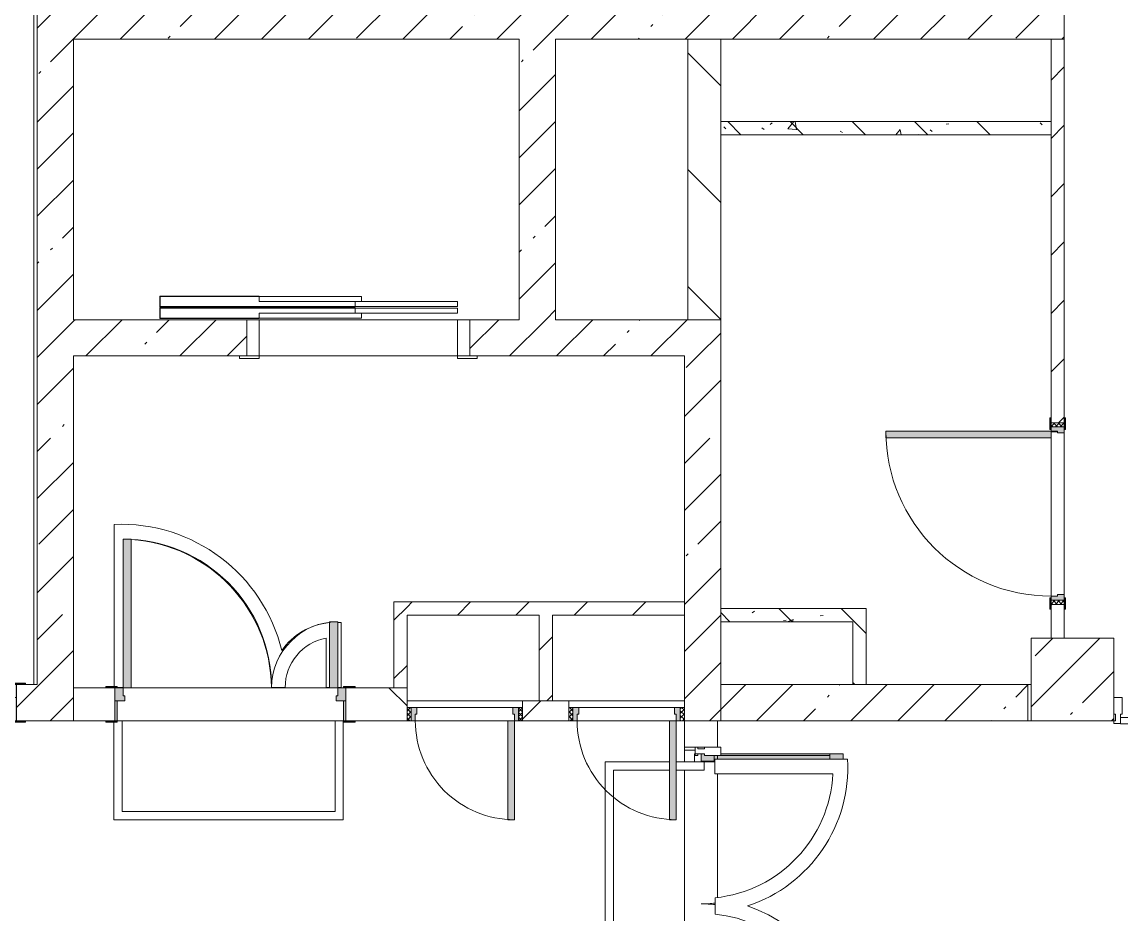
# Model space of a CAD drawing. Header units: millimetres. Extents: x 35146 to 234858, y -8553 to 29000.
# Drawn here: x 200162 to 206824, y 12229 to 17634 of the extents above; entities that cross this region are included whole.
import ezdxf

# ---------------------------------------------------------------- set-up
doc = ezdxf.new("R2010")
doc.units = ezdxf.units.MM
for name, color, linetype, lineweight, true_color in [('A-DETL-GENF-4', 7, 'Continuous', 5, 0xe2e2e2), ('A-DETL-GENF-5', 7, 'Continuous', 5, 0xaaaaaa), ('A-DOOR-1', 7, 'Continuous', 5, 0xaaaaaa), ('A-DOOR-2', 7, 'Continuous', 5, 0xe2e2e2), ('A-DOOR-FRAM-1', 7, 'Continuous', 5, 0xe2e2e2), ('A-DOOR-FRAM-2', 7, 'Continuous', 5, 0xaaaaaa), ('A-FLOR-1', 7, 'Continuous', 5, 0xaaaaaa), ('I-WALL-5', 7, 'Continuous', 5, 0x787878)]:
    doc.layers.add(name, color=color, linetype=linetype, lineweight=lineweight, true_color=true_color)
for name, color, linetype, lineweight in [('A-GLAZ-CWMG-2', 7, 'Continuous', 5), ('A-WALL', 7, 'Continuous', 9), ('I-WALL-3', 7, 'Continuous', 5), ('S-COLS-1', 7, 'Continuous', 5)]:
    doc.layers.add(name, color=color, linetype=linetype, lineweight=lineweight)
pattern_1 = [(45, (105674.2, 0), (-285.1231, 285.1231), []), (45, (105959.3, 0), (-285.1231, 285.1231), [504.031, -100.806, 16.764, -84.042])]
pattern_2 = [(135, (105674.2, 0), (-353.5534, -353.5534), [])]
pattern_3 = [(45, (105674.2, 0), (-176.7767, 176.7767), [])]
pattern_4 = [(135, (105674.2, 0), (-377.1708, -377.1708), [533.4, -88.9, 17.78, -88.9]), (135, (105674.2, 376.94), (-377.1708, -377.1708), []), (50, (105674.2, 0), (637.6445, -55.7866), [66.675, -733.425]), (355, (105674.2, 0), (-123.3494, 668.6992), [53.34, -586.74]), (100.451, (105727.3, -4.65), (514.299, 612.908), [56.665, -623.315]), (46.184, (105674.2, 177.8), (948.7764, -147.1497), [100.012, -1100.137]), (96.636, (105753.3, 165.5), (830.909, 865.997), [84.998, -934.973]), (351.184, (105674.2, 177.8), (830.918, 865.988), [80.01, -880.11]), (21, (105763.1, 133.35), (530.6506, -357.9283), [66.675, -733.425]), (326, (105763.1, 133.35), (216.308, 644.6585), [53.34, -586.74]), (71.451, (105807.3, 103.5), (746.9596, 286.7243), [56.665, -623.315]), (37.5, (105674.2, 0), (10.81053, 295.9426), [16.764, -562.864, 16.764, -578.866, -588.962]), (37.5, (105674.2, 0), (10.81053, 295.9426), [-1175.258, 16.764, -572.198]), (7.5, (105674.2, 0), (233.8692, 350.6318), [16.764, -322.834, 16.764, -549.529, -224.472]), (7.5, (105674.2, 0), (233.8692, 350.6318), [-905.891, 16.764, -207.708]), (327.5, (105475.94, 0), (474.5678, -20.0513), [16.764, -205.486, 16.764, -676.656, -920.115]), (327.5, (105475.94, 0), (474.5678, -20.0513), [-915.67, 16.764, -903.351]), (317.5, (105387.04, 0), (518.4522, 88.9934), [16.764, -272.161, 16.764, -443.738, -653.415]), (317.5, (105387.04, 0), (518.4522, 88.9934), [-749.427, 16.764, -636.651])]

# ---------------------------------------------------------------- blocks, each defined once
blk = doc.blocks.new('110_Дверь_СКБ_1Ст_Внутренняя1 - Д-3б_п_ 1100x2100h_много всего 2-32816779-2_5_2_птичка')
at = {"layer": 'A-DOOR-1'}
h = blk.add_hatch(dxfattribs=at)
h.set_pattern_fill('FP_128', color=256, style=0, pattern_type=2)
h.set_pattern_definition([(135, (1751.41, 104.685), (-14.14214, -14.14214), []), (225, (1751.41, 104.685), (14.14214, -14.14214), [])])
h.paths.add_polyline_path([(537.5, -40), (562.5, -40), (562.5, 40), (537.5, 40)])
at = {"layer": 'A-DOOR-2'}
h = blk.add_hatch(color=256, dxfattribs=at)
h.paths.add_polyline_path([(-512.5, 40), (-512.5, -40), (-477.5, -40), (-477.5, 0), (-487.5, 0), (-487.5, 40)])
h.paths.add_polyline_path([(502.5, 0), (502.5, -40), (537.5, -40), (537.5, 40), (512.5, 40), (512.5, 0)])
at = {"layer": 'A-DOOR-FRAM-1'}
for points in [[(472.5, 40), (512.5, 40), (512.5, 1040), (472.5, 1040)], [(-567.5, 40), (-497.5, 40), (-497.5, 48), (-567.5, 48)], [(522.5, 40), (592.5, 40), (592.5, 48), (522.5, 48)], [(-567.5, -48), (-497.5, -48), (-497.5, -40), (-567.5, -40)], [(522.5, -48), (592.5, -48), (592.5, -40), (522.5, -40)]]:
    blk.add_hatch(color=256, dxfattribs=at).paths.add_polyline_path(points)
at = {"layer": 'A-DOOR-FRAM-2'}
h = blk.add_hatch(dxfattribs=at)
h.set_pattern_fill('FP_129', color=256, style=0, pattern_type=2)
h.set_pattern_definition([(45, (-371.384, 104.685), (-14.1421, 14.1421), []), (135, (-371.384, 104.685), (-14.1421, -14.1421), [])])
h.paths.add_polyline_path([(-537.5, -40), (-512.5, -40), (-512.5, 40), (-537.5, 40)])
at = {"layer": 'A-DOOR-1'}
for p, q in [((512.5, 1040), (472.5, 1040)), ((472.5, 1040), (472.5, 40)), ((512.5, 40), (512.5, 1040)), ((472.5, 40), (512.5, 40))]:
    blk.add_line(p, q, dxfattribs=at)
blk.add_arc((512.5, 40), 1000, 90, 180, dxfattribs=at)
at = {"layer": 'A-DOOR-FRAM-2'}
for p, q in [((-497.5, 48), (-567.5, 48)), ((-567.5, 48), (-567.5, 40)), ((-567.5, 40), (-497.5, 40)), ((-512.5, 40), (-537.5, 40)), ((-537.5, 40), (-537.5, -40)), ((-487.5, 40), (-512.5, 40)), ((-512.5, 40), (-512.5, -40)), ((-512.5, -40), (-512.5, 40)), ((-497.5, 40), (-512.5, 40)), ((-512.5, 40), (-512.5, 39)), ((-512.5, 39), (-497.5, 39)), ((-497.5, 40), (-497.5, 48)), ((-497.5, 39), (-497.5, 40)), ((-487.5, 0), (-487.5, 40)), ((-477.5, 0), (-487.5, 0)), ((-477.5, -40), (-477.5, 0)), ((512.5, 0), (502.5, 0)), ((502.5, 0), (502.5, -40)), ((512.5, 40), (512.5, 0)), ((537.5, 40), (512.5, 40)), ((592.5, 48), (522.5, 48)), ((522.5, 48), (522.5, 40)), ((537.5, 40), (522.5, 40)), ((522.5, 40), (522.5, 39)), ((522.5, 40), (592.5, 40)), ((522.5, 39), (537.5, 39)), ((537.5, -40), (537.5, 40)), ((562.5, 40), (537.5, 40)), ((537.5, 40), (537.5, -40)), ((537.5, 39), (537.5, 40)), ((562.5, -40), (562.5, 40)), ((592.5, 40), (592.5, 48)), ((-497.5, -40), (-567.5, -40)), ((-567.5, -40), (-567.5, -48)), ((-567.5, -48), (-497.5, -48)), ((-537.5, -40), (-512.5, -40)), ((-497.5, -39), (-512.5, -39)), ((-512.5, -39), (-512.5, -40)), ((-512.5, -40), (-477.5, -40)), ((-512.5, -40), (-497.5, -40)), ((-497.5, -40), (-497.5, -39)), ((-497.5, -48), (-497.5, -40)), ((502.5, -40), (537.5, -40)), ((537.5, -39), (522.5, -39)), ((522.5, -39), (522.5, -40)), ((522.5, -40), (537.5, -40)), ((592.5, -40), (522.5, -40)), ((522.5, -40), (522.5, -48)), ((522.5, -48), (592.5, -48)), ((537.5, -40), (537.5, -39)), ((537.5, -40), (562.5, -40)), ((592.5, -48), (592.5, -40))]:
    blk.add_line(p, q, dxfattribs=at)
blk = doc.blocks.new('110_Дверь_СКБ_2Ст - Д-1_л_Лестничная клетка EIS60 2-32142534-2_5_2_птичка')
at = {"layer": 'A-DOOR-2'}
for points in [[(662.5, 110), (662.5, 1010), (612.5, 1010), (612.5, 110)], [(-587.5, 510), (-637.5, 510), (-637.5, 110), (-587.5, 110), (-587.5, 433.2)], [(712.5, 30), (697.5, 30), (697.5, -110), (712.5, -110), (712.5, -30.6)]]:
    blk.add_hatch(color=256, dxfattribs=at).paths.add_polyline_path(points)
h = blk.add_hatch(color=256, dxfattribs=at)
h.paths.add_polyline_path([(712.5, 110), (662.5, 110), (662.5, 60), (652.5, 60), (652.5, 30), (712.5, 30)])
h.paths.add_polyline_path([(-627.5, 30), (-627.5, 60), (-637.5, 60), (-637.5, 110), (-687.5, 110), (-687.5, 30)])
at = {"layer": 'A-DOOR-FRAM-1'}
for points in [[(-672.5, 110), (-672.5, 118), (-742.5, 118), (-742.5, 110)], [(767.5, 110), (767.5, 118), (697.5, 118), (697.5, 110)], [(-672.5, 30), (-687.5, 30), (-687.5, -110), (-672.5, -110), (-672.5, -30.6)], [(-672.5, -110), (-742.5, -110), (-742.5, -118), (-672.5, -118)], [(767.5, -118), (767.5, -110), (697.5, -110), (697.5, -118)]]:
    blk.add_hatch(color=256, dxfattribs=at).paths.add_polyline_path(points)
at = {"layer": 'A-DOOR-1'}
for p, q in [((662.5, 1010), (612.5, 1010)), ((612.5, 1010), (612.5, 110)), ((662.5, 110), (662.5, 1010)), ((-637.5, 510), (-637.5, 110)), ((-587.5, 510), (-637.5, 510)), ((-587.5, 110), (-587.5, 510)), ((-637.5, 110), (-587.5, 110)), ((612.5, 110), (662.5, 110))]:
    blk.add_line(p, q, dxfattribs=at)
for centre, radius, start, end in [((662.5, 110), 900, 90, 180), ((-637.5, 110), 400, 360, 90)]:
    blk.add_arc(centre, radius, start, end, dxfattribs=at)
at = {"layer": 'A-DOOR-FRAM-2'}
for p, q in [((-672.5, 118), (-742.5, 118)), ((-742.5, 118), (-742.5, 110)), ((-742.5, 110), (-672.5, 110)), ((-637.5, 110), (-687.5, 110)), ((-687.5, 110), (-687.5, 30)), ((-672.5, 110), (-672.5, 118)), ((-637.5, 60), (-637.5, 110)), ((662.5, 110), (662.5, 60)), ((712.5, 110), (662.5, 110)), ((767.5, 118), (697.5, 118)), ((697.5, 118), (697.5, 110)), ((697.5, 110), (767.5, 110)), ((712.5, 30), (712.5, 110)), ((767.5, 110), (767.5, 118)), ((-687.5, 30), (-627.5, 30)), ((-672.5, 30), (-687.5, 30)), ((-687.5, 30), (-687.5, -110)), ((-672.5, -110), (-672.5, 30)), ((-627.5, 60), (-637.5, 60)), ((-627.5, 30), (-627.5, 60)), ((662.5, 60), (652.5, 60)), ((652.5, 60), (652.5, 30)), ((652.5, 30), (712.5, 30)), ((712.5, 30), (697.5, 30)), ((697.5, 30), (697.5, -110)), ((712.5, -110), (712.5, 30)), ((-672.5, -110), (-742.5, -110)), ((-742.5, -110), (-742.5, -118)), ((-742.5, -118), (-672.5, -118)), ((-687.5, -110), (-672.5, -110)), ((-672.5, -118), (-672.5, -110)), ((697.5, -110), (712.5, -110)), ((767.5, -110), (697.5, -110)), ((697.5, -110), (697.5, -118)), ((697.5, -118), (767.5, -118)), ((767.5, -118), (767.5, -110))]:
    blk.add_line(p, q, dxfattribs=at)
blk = doc.blocks.new('110_Дверь_СКБ_2Ст - Д-3а 1450x2100h_Лестничная клетка из коридора-32352288-2_5_2_птичка')
at = {"layer": 'A-DOOR-2'}
for points in [[(-587.5, 100), (-587.5, 1000), (-637.5, 1000), (-637.5, 100)], [(662.5, 100), (662.5, 500), (612.5, 500), (612.5, 100)], [(712.5, -100), (712.5, 20), (697.5, 20), (697.5, -100)]]:
    blk.add_hatch(color=256, dxfattribs=at).paths.add_polyline_path(points)
h = blk.add_hatch(color=256, dxfattribs=at)
h.paths.add_polyline_path([(-627.5, 20), (-627.5, 50), (-637.5, 50), (-637.5, 100), (-687.5, 100), (-687.5, 20)])
h.paths.add_polyline_path([(712.5, 20), (712.5, 100), (662.5, 100), (662.5, 50), (652.5, 50), (652.5, 20)])
at = {"layer": 'A-DOOR-FRAM-1'}
for points in [[(-672.5, 100), (-672.5, 108), (-742.5, 108), (-742.5, 100)], [(767.5, 100), (767.5, 108), (697.5, 108), (697.5, 100)], [(-672.5, -100), (-672.5, 20), (-687.5, 20), (-687.5, -100)], [(-672.5, -108), (-672.5, -100), (-742.5, -100), (-742.5, -108)], [(767.5, -108), (767.5, -100), (697.5, -100), (697.5, -108)]]:
    blk.add_hatch(color=256, dxfattribs=at).paths.add_polyline_path(points)
at = {"layer": 'A-DOOR-1'}
for p, q in [((-637.5, 1000), (-637.5, 100)), ((-587.5, 1000), (-637.5, 1000)), ((-587.5, 100), (-587.5, 1000)), ((662.5, 500), (612.5, 500)), ((612.5, 500), (612.5, 100)), ((662.5, 100), (662.5, 500)), ((-637.5, 100), (-587.5, 100)), ((612.5, 100), (662.5, 100))]:
    blk.add_line(p, q, dxfattribs=at)
for centre, radius, start, end in [((-637.5, 100), 900, 0, 90), ((662.5, 100), 400, 90, 180)]:
    blk.add_arc(centre, radius, start, end, dxfattribs=at)
at = {"layer": 'A-DOOR-FRAM-2'}
for p, q in [((-672.5, 108), (-742.5, 108)), ((-742.5, 108), (-742.5, 100)), ((-742.5, 100), (-672.5, 100)), ((-637.5, 100), (-687.5, 100)), ((-687.5, 100), (-687.5, 20)), ((-672.5, 100), (-672.5, 108)), ((-637.5, 50), (-637.5, 100)), ((662.5, 100), (662.5, 50)), ((712.5, 100), (662.5, 100)), ((767.5, 108), (697.5, 108)), ((697.5, 108), (697.5, 100)), ((697.5, 100), (767.5, 100)), ((712.5, 20), (712.5, 100)), ((767.5, 100), (767.5, 108)), ((-687.5, 20), (-627.5, 20)), ((-672.5, 20), (-687.5, 20)), ((-687.5, 20), (-687.5, -100)), ((-672.5, -100), (-672.5, 20)), ((-627.5, 50), (-637.5, 50)), ((-627.5, 20), (-627.5, 50)), ((662.5, 50), (652.5, 50)), ((652.5, 50), (652.5, 20)), ((652.5, 20), (712.5, 20)), ((712.5, 20), (697.5, 20)), ((697.5, 20), (697.5, -100)), ((712.5, -100), (712.5, 20)), ((-672.5, -100), (-742.5, -100)), ((-742.5, -100), (-742.5, -108)), ((-742.5, -108), (-672.5, -108)), ((-687.5, -100), (-672.5, -100)), ((-672.5, -108), (-672.5, -100)), ((697.5, -100), (712.5, -100)), ((767.5, -100), (697.5, -100)), ((697.5, -100), (697.5, -108)), ((697.5, -108), (767.5, -108)), ((767.5, -108), (767.5, -100))]:
    blk.add_line(p, q, dxfattribs=at)
blk = doc.blocks.new('110_Дверь_СКБ_1Ст - д-18 700x2100h_Технический шкаф ЭОМ и СС-23698042-2_5_2_птичка')
at = {"layer": 'A-DOOR-1'}
h = blk.add_hatch(dxfattribs=at)
h.set_pattern_fill('FP_163', color=256, style=0, pattern_type=2)
h.set_pattern_definition([(135, (1951.41, 124.685), (-14.14214, -14.14214), []), (225, (1951.41, 124.685), (14.14214, -14.14214), [])])
h.paths.add_polyline_path([(362.5, 60), (337.5, 60), (337.5, -20), (362.5, -20)])
at = {"layer": 'A-DOOR-2'}
h = blk.add_hatch(color=256, dxfattribs=at)
h.paths.add_polyline_path([(312.5, 60), (312.5, 20), (302.5, 20), (302.5, -20), (337.5, -20), (337.5, 60)])
h.paths.add_polyline_path([(-287.5, 60), (-312.5, 60), (-312.5, -20), (-277.5, -20), (-277.5, 20), (-287.5, 20)])
at = {"layer": 'A-DOOR-FRAM-1'}
blk.add_hatch(color=256, dxfattribs=at).paths.add_polyline_path([(-247.5, 660), (-287.5, 660), (-287.5, 60), (-247.5, 60), (-247.5, 503.6)])
at = {"layer": 'A-DOOR-FRAM-2'}
h = blk.add_hatch(dxfattribs=at)
h.set_pattern_fill('FP_164', color=256, style=0, pattern_type=2)
h.set_pattern_definition([(45, (-171.384, 124.685), (-14.1421, 14.1421), []), (135, (-171.384, 124.685), (-14.1421, -14.1421), [])])
h.paths.add_polyline_path([(-312.5, 60), (-337.5, 60), (-337.5, -20), (-312.5, -20)])
at = {"layer": 'A-DOOR-1'}
for p, q in [((-287.5, 660), (-287.5, 60)), ((-247.5, 660), (-287.5, 660)), ((-247.5, 60), (-247.5, 660)), ((-287.5, 60), (-247.5, 60))]:
    blk.add_line(p, q, dxfattribs=at)
blk.add_arc((-287.5, 60), 600, 360, 90, dxfattribs=at)
at = {"layer": 'A-DOOR-FRAM-2'}
for p, q in [((-312.5, 60), (-337.5, 60)), ((-337.5, 60), (-337.5, -20)), ((-287.5, 60), (-312.5, 60)), ((-312.5, 60), (-312.5, -20)), ((-312.5, -20), (-312.5, 60)), ((-287.5, 20), (-287.5, 60)), ((-277.5, 20), (-287.5, 20)), ((-277.5, -20), (-277.5, 20)), ((-247.5, 60), (312.5, 60)), ((312.5, 20), (302.5, 20)), ((302.5, 20), (302.5, -20)), ((312.5, 60), (312.5, 20)), ((337.5, 60), (312.5, 60)), ((337.5, -20), (337.5, 60)), ((362.5, 60), (337.5, 60)), ((337.5, 60), (337.5, -20)), ((362.5, -20), (362.5, 60)), ((-337.5, -20), (-312.5, -20)), ((-312.5, -20), (-277.5, -20)), ((302.5, -20), (-277.5, -20)), ((302.5, -20), (337.5, -20)), ((337.5, -20), (362.5, -20))]:
    blk.add_line(p, q, dxfattribs=at)
blk = doc.blocks.new('BSC_Колонна _Прямоугольная - 500х500-17857564-2_5_2_птичка')
at = {"layer": 'S-COLS-1'}
h = blk.add_hatch(dxfattribs=at)
h.set_pattern_fill('FP_194', color=256, style=0, pattern_type=2)
h.set_pattern_definition([(45, (-100850, -13650), (-285.1231, 285.1231), []), (45, (-100564.88, -13650), (-285.1231, 285.1231), [504.031, -100.806, 16.764, -84.042])])
h.paths.add_polyline_path([(-250, -250), (250, -250), (250, 250), (-250, 250), (-250, -115.2)])
for p, q in [((250, 250), (-250, 250)), ((-250, 250), (-250, -250)), ((250, -250), (250, 250)), ((-250, -250), (250, -250))]:
    blk.add_line(p, q, dxfattribs=at)
blk = doc.blocks.new('DOR_Дверь лифта - 1350х2050h-19118285-2_5_2_птичка')
at = {"layer": 'A-DOOR-1'}
for p, q in [((-600, 125), (-720, 125)), ((-720, 125), (-720, 110)), ((-720, 110), (-600, 110)), ((-675, 110), (-675, -110)), ((-600, 110), (-675, 110)), ((-600, 110), (-600, 125)), ((600, 110), (-600, 110)), ((-600, 110), (-600, -110)), ((720, 125), (600, 125)), ((600, 125), (600, 110)), ((600, -110), (600, 110)), ((675, 110), (600, 110)), ((600, 110), (720, 110)), ((675, -110), (675, 110)), ((720, 110), (720, 125)), ((-675, -110), (-600, -110)), ((-600, -110), (600, -110)), ((-20, -120), (-20, -150)), ((600, -120), (-20, -120)), ((600, -110), (675, -110)), ((600, -150), (600, -120)), ((-600, -150), (-600, -180)), ((20, -150), (-600, -150)), ((-600, -180), (20, -180)), ((-600, -190), (-600, -220)), ((20, -190), (-600, -190)), ((-20, -150), (600, -150)), ((20, -180), (20, -150)), ((20, -220), (20, -190)), ((-600, -220), (20, -220)), ((-20, -220), (-20, -250)), ((600, -220), (-20, -220)), ((-20, -250), (600, -250)), ((600, -250), (600, -220))]:
    blk.add_line(p, q, dxfattribs=at)
at = {"layer": 'A-DOOR-FRAM-2'}
for p, q in [((600, -117), (600, -120)), ((1203, -117), (600, -117)), ((600, -120), (1200, -120)), ((1200, -120), (1200, -180)), ((1203, -183), (1203, -117)), ((1200, -180), (20, -180)), ((20, -180), (20, -183)), ((20, -183), (1203, -183)), ((1203, -187), (20, -187)), ((20, -187), (20, -190)), ((20, -190), (1200, -190)), ((1200, -190), (1200, -250)), ((1203, -253), (1203, -187)), ((600, -250), (600, -253)), ((1200, -250), (600, -250)), ((600, -253), (1203, -253))]:
    blk.add_line(p, q, dxfattribs=at)
blk = doc.blocks.new('Дверь_Витражная_остекление_ - ВВ-7 остекление-32349468-2_5_2_птичка')
at = {"layer": 'A-DETL-GENF-4'}
for points in [[(-860, -106.8), (-860, -880), (-837.2, -880), (-837.2, -106.8), (-815, -106.8), (-815, -20), (-860, -20)], [(865, -103.8), (877.8, -103.8), (877.8, -880), (910, -880), (910, -140), (900, -140), (900, -40), (910, -40), (910, -20), (865, -20)]]:
    blk.add_hatch(color=256, dxfattribs=at).paths.add_polyline_path(points)
at = {"layer": 'A-DETL-GENF-5'}
for p, q in [((-815, -20), (-860, -20)), ((-860, -880), (-860, -20)), ((-815, -20), (-860, -20)), ((-860, -20), (-860, -880)), ((-815, -106.8), (-815, -20)), ((-815, -106.8), (-815, -20)), ((865, -103.8), (865, -20)), ((865, -20), (865, -103.8)), ((-860, -100), (-815, -100)), ((-850, -800), (-850, -100)), ((-806, -106.8), (-806, -100)), ((900, -100), (865, -100)), ((900, -800), (900, -140)), ((910, -880), (910, -140)), ((910, -880), (910, -140)), ((-860, -800), (-837.2, -800)), ((910, -800), (877.8, -800)), ((-860, -880), (-837.2, -880)), ((-860, -880), (-837.2, -880)), ((910, -880), (877.8, -880)), ((877.8, -880), (910, -880))]:
    blk.add_line(p, q, dxfattribs=at)
at = {"layer": 'A-DOOR-1'}
for p, q in [((-910, 20), (-860, 20)), ((-910, -20), (-910, 20)), ((-860, 20), (-860, -20)), ((860, 20), (910, 20)), ((860, -20), (860, 20)), ((910, 20), (910, -20)), ((-860, -20), (-910, -20)), ((-860, -880), (-860, -20)), ((910, -20), (860, -20)), ((860, -103.8), (860, -39))]:
    blk.add_line(p, q, dxfattribs=at)
for centre, start, end in [((-860, -20), 354.22155, 0), ((860, -20), 180, 185.77845), ((-860, -20), 270, 271.54729)]:
    blk.add_arc(centre, 860, start, end, dxfattribs=at)
blk = doc.blocks.new('Прямоугольный импост - Импост структурный с накладкой - 160мм Темный-32348142-2_5_2_птичка')
at = {"layer": 'A-GLAZ-CWMG-2'}
for p, q in [((0, 17), (-50, 17)), ((-50, 17), (-50, 0)), ((-50, 0), (-40, 0)), ((-40, 0), (-40, -40)), ((-10, -40), (-10, 0)), ((-10, 0), (0, 0)), ((0, 0), (0, 17)), ((-40, -40), (-50, -40)), ((-50, -40), (-50, -140)), ((0, -40), (-10, -40)), ((0, -140), (0, -40)), ((-50, -140), (0, -140))]:
    blk.add_line(p, q, dxfattribs=at)
blk = doc.blocks.new('Дверь_Витражная_остекление_ - ВВ-22-32429667-2_5_2_птичка')
at = {"layer": 'A-DETL-GENF-4'}
for points in [[(-642.5, -710), (-642.5, -20), (-687.5, -20), (-687.5, -710)], [(737.5, -705), (737.5, -20), (692.5, -20), (692.5, -705)]]:
    blk.add_hatch(color=256, dxfattribs=at).paths.add_polyline_path(points)
at = {"layer": 'A-DETL-GENF-5'}
for p, q in [((-642.5, -20), (-687.5, -20)), ((-687.5, -710), (-687.5, -20)), ((-642.5, -20), (-687.5, -20)), ((-687.5, -20), (-687.5, -710)), ((-642.5, -710), (-642.5, -20)), ((-642.5, -710), (-642.5, -20)), ((692.5, -705), (692.5, -20)), ((692.5, -20), (692.5, -705)), ((737.5, -705), (737.5, -20)), ((737.5, -705), (737.5, -20)), ((-687.5, -100), (-642.5, -100)), ((-677.5, -630), (-677.5, -100)), ((-633.5, -630), (-633.5, -100)), ((683.5, -625), (683.5, -100)), ((737.5, -100), (692.5, -100)), ((727.5, -625), (727.5, -100)), ((-687.5, -630), (-642.5, -630)), ((737.5, -625), (692.5, -625)), ((-687.5, -710), (-642.5, -710)), ((-687.5, -710), (-642.5, -710)), ((737.5, -705), (692.5, -705)), ((692.5, -705), (737.5, -705))]:
    blk.add_line(p, q, dxfattribs=at)
at = {"layer": 'A-DOOR-1'}
for p, q in [((-737.5, 20), (-687.5, 20)), ((-737.5, -20), (-737.5, 20)), ((-687.5, 20), (-687.5, -20)), ((687.5, 20), (737.5, 20)), ((687.5, -20), (687.5, 20)), ((737.5, 20), (737.5, -20)), ((-687.5, -20), (-737.5, -20)), ((-687.5, -710), (-687.5, -20)), ((687.5, -705), (687.5, -20)), ((737.5, -20), (687.5, -20))]:
    blk.add_line(p, q, dxfattribs=at)
for centre, radius, start, end in [((-687.5, -20), 690, 270, 0), ((687.5, -20), 685, 180, 270)]:
    blk.add_arc(centre, radius, start, end, dxfattribs=at)
blk = doc.blocks.new('Прямоугольный импост - Импост структурный с накладкой - 160мм Темный-V203-2_5_2_птичка')
at = {"layer": 'A-GLAZ-CWMG-2'}
for p, q in [((0, 17), (-40, 17)), ((-10, -40), (-10, 0)), ((-10, 0), (0, 0)), ((0, 0), (0, 17)), ((-40, -40), (-50, -40)), ((-50, -40), (-50, -140)), ((-40, -20), (-40, -40)), ((0, -40), (-10, -40)), ((-50, -140), (0, -140))]:
    blk.add_line(p, q, dxfattribs=at)

msp = doc.modelspace()

# ---------------------------------------------------------------- hatches: boundary and pattern name
at = {"layer": 'I-WALL-3'}
h = msp.add_hatch(dxfattribs=at)
h.set_pattern_fill('FP_96', color=256, style=0, pattern_type=2)
h.set_pattern_definition(pattern_1)
h.paths.add_polyline_path([(204194.2, 17530), (206474.2, 17530), (206474.2, 17750), (200254.2, 17750), (200254.2, 17530), (203394.2, 17530)])
h = msp.add_hatch(dxfattribs=at)
h.set_pattern_fill('FP_96', color=256, style=0, pattern_type=2)
h.set_pattern_definition(pattern_1)
h.paths.add_polyline_path([(200474.2, 13620), (200474.2, 17530), (200254.2, 17530), (200254.2, 13620)])
h = msp.add_hatch(dxfattribs=at)
h.set_pattern_fill('FP_96', color=256, style=0, pattern_type=2)
h.set_pattern_definition(pattern_1)
h.paths.add_polyline_path([(203394.2, 15830), (203394.2, 17530), (203174.2, 17530), (203174.2, 15830)])
h = msp.add_hatch(dxfattribs=at)
h.set_pattern_fill('FP_99', color=256, style=0, pattern_type=2)
h.set_pattern_definition(pattern_2)
h.paths.add_polyline_path([(204394.2, 15830), (204394.2, 17530), (204194.2, 17530), (204194.2, 15830)])
h = msp.add_hatch(dxfattribs=at)
h.set_pattern_fill('FP_100', color=256, style=0, pattern_type=2)
h.set_pattern_definition(pattern_3)
h.paths.add_polyline_path([(206421.3, 13900), (206474.2, 13900), (206474.2, 14105), (206394.2, 14105), (206394.2, 13900)])
h.paths.add_polyline_path([(206474.2, 15205), (206474.2, 17530), (206394.2, 17530), (206394.2, 15205)])
h = msp.add_hatch(dxfattribs=at)
h.set_pattern_fill('FP_96', color=256, style=0, pattern_type=2)
h.set_pattern_definition(pattern_1)
h.paths.add_polyline_path([(200474.2, 15610), (201524.2, 15610), (201524.2, 15830), (200474.2, 15830)])
h.paths.add_polyline_path([(204174.2, 15610), (204394.2, 15610), (204394.2, 15830), (202874.2, 15830), (202874.2, 15610)])
h = msp.add_hatch(dxfattribs=at)
h.set_pattern_fill('FP_96', color=256, style=0, pattern_type=2)
h.set_pattern_definition(pattern_1)
h.paths.add_polyline_path([(204174.2, 13400), (204394.2, 13400), (204394.2, 15610), (204174.2, 15610), (204174.2, 13480)])
h = msp.add_hatch(dxfattribs=at)
h.set_pattern_fill('FP_100', color=256, style=0, pattern_type=2)
h.set_pattern_definition(pattern_3)
h.paths.add_polyline_path([(202494.2, 13600), (202494.2, 14120), (202414.2, 14120), (202414.2, 13600)])
h = msp.add_hatch(dxfattribs=at)
h.set_pattern_fill('FP_100', color=256, style=0, pattern_type=2)
h.set_pattern_definition(pattern_3)
h.paths.add_polyline_path([(203374.2, 14040), (204174.2, 14040), (204174.2, 14120), (202494.2, 14120), (202494.2, 14040), (203294.2, 14040)])
h = msp.add_hatch(dxfattribs=at)
h.set_pattern_fill('FP_100', color=256, style=0, pattern_type=2)
h.set_pattern_definition(pattern_3)
h.paths.add_polyline_path([(203374.2, 13520), (203374.2, 14040), (203294.2, 14040), (203294.2, 13520)])
h = msp.add_hatch(dxfattribs=at)
h.set_pattern_fill('FP_96', color=256, style=0, pattern_type=2)
h.set_pattern_definition(pattern_1)
h.paths.add_polyline_path([(200184.2, 13400), (200474.2, 13400), (200474.2, 13620), (200129.2, 13620), (200129.2, 13400)])
h.paths.add_polyline_path([(198704.2, 13400), (198729.2, 13400), (198729.2, 13620), (198704.2, 13620), (198704.2, 13534.8)])
h = msp.add_hatch(dxfattribs=at)
h.set_pattern_fill('FP_99', color=256, style=0, pattern_type=2)
h.set_pattern_definition(pattern_2)
h.paths.add_polyline_path([(202124.2, 13400), (202494.2, 13400), (202494.2, 13600), (202124.2, 13600), (202124.2, 13520)])
h.paths.add_polyline_path([(200524.2, 13400), (200724.2, 13400), (200724.2, 13600), (200474.2, 13600), (200474.2, 13400)])
h = msp.add_hatch(dxfattribs=at)
h.set_pattern_fill('FP_96', color=256, style=0, pattern_type=2)
h.set_pattern_definition(pattern_1)
h.paths.add_polyline_path([(204703.1, 13400), (206254.2, 13400), (206254.2, 13620), (204394.2, 13620), (204394.2, 13400)])
h = msp.add_hatch(dxfattribs=at)
h.set_pattern_fill('FP_197', color=256, style=0, pattern_type=2)
h.set_pattern_definition([(45, (105674.2, 0), (-427.6843, 427.6843), []), (45, (105959.3, 0), (-427.6843, 427.6843), [])])
h.paths.add_polyline_path([(203474.2, 13400), (203474.2, 13520), (203194.2, 13520), (203194.2, 13400)])
at = {"layer": 'I-WALL-5'}
h = msp.add_hatch(dxfattribs=at)
h.set_pattern_fill('FP_109', color=256, style=0, pattern_type=2)
h.set_pattern_definition(pattern_4)
h.paths.add_polyline_path([(206394.2, 16950), (206394.2, 17030), (204394.2, 17030), (204394.2, 16950), (204703.1, 16950)])
h = msp.add_hatch(dxfattribs=at)
h.set_pattern_fill('FP_109', color=256, style=0, pattern_type=2)
h.set_pattern_definition(pattern_4)
h.paths.add_polyline_path([(205194.2, 14000), (205274.2, 14000), (205274.2, 14080), (204394.2, 14080), (204394.2, 14000), (204703.1, 14000)])
h = msp.add_hatch(dxfattribs=at)
h.set_pattern_fill('FP_109', color=256, style=0, pattern_type=2)
h.set_pattern_definition(pattern_4)
h.paths.add_polyline_path([(205274.2, 13620), (205274.2, 14000), (205194.2, 14000), (205194.2, 13620)])

# ---------------------------------------------------------------- linework, layer by layer
at = {"layer": 'A-FLOR-1'}
for p, q in [((200233.2, 13620), (200233.2, 17750)), ((206434.2, 15150), (206394.2, 15150)), ((200720.6, 14589.2), (200720.6, 13608)), ((202094.7, 13601.1), (202094.7, 13994.7)), ((202004.7, 13900.9), (202004.7, 13601.1)), ((200739.2, 13601.1), (200774.2, 13601.1)), ((201673.1, 13601.1), (201756.1, 13601.1)), ((202004.7, 13601.1), (202024.2, 13601.1)), ((202074.2, 13601.1), (202094.7, 13601.1)), ((206254.2, 13620), (206274.2, 13620)), ((200718.6, 13392), (200718.6, 12800)), ((200768.6, 13400), (200739.2, 13400)), ((200768.6, 12850), (200768.6, 13400)), ((202107.9, 13400), (202057.9, 13400)), ((202057.9, 13400), (202057.9, 12850)), ((202107.9, 12800), (202107.9, 13400)), ((206274.2, 13400), (206254.2, 13400)), ((204238.2, 13221.2), (204174.2, 13221.2)), ((203694.2, 13150), (203694.2, 11481.2)), ((204084.2, 13150), (203694.2, 13150)), ((204235.2, 13150), (204124.2, 13150)), ((204294.2, 13150), (204275.2, 13150)), ((204294.2, 13100), (204294.2, 13150)), ((205162.6, 13167.8), (204359, 13167.8)), ((204359, 13167.8), (204359, 13078)), ((203744.2, 11531.2), (203744.2, 13100)), ((203744.2, 13100), (204084.2, 13100)), ((204124.2, 13100), (204294.2, 13100)), ((204359, 13078), (205073, 13078)), ((200718.6, 12800), (202107.9, 12800)), ((202057.9, 12850), (200768.6, 12850)), ((204360.5, 12327), (204360.5, 12228.6))]:
    msp.add_line(p, q, dxfattribs=at)
for centre, radius, start, end in [((200763.1, 13590.1), 1000, 13.54971, 92.43764), ((200763.1, 13590.1), 910, 0.6926, 86.14974), ((202061.1, 13601.1), 395, 95.37122, 145.57769), ((202061.1, 13601.1), 395, 85.12655, 88.10651), ((202061.1, 13601.1), 305, 100.66451, 180), ((204279, 13117.8), 885, 288.26618, 3.23877), ((204279, 13117.8), 795, 275.8832, 357.13064), ((204279, 11452.8), 870, 0, 71.40745), ((204279, 11452.8), 780, 6.57701, 84.00325)]:
    msp.add_arc(centre, radius, start, end, dxfattribs=at)
at = {"layer": 'A-WALL'}
for p, q in [((204394.2, 17530), (204194.2, 17530)), ((206474.2, 17530), (206394.2, 17530)), ((204394.2, 17030), (204394.2, 16950)), ((206394.2, 16950), (206394.2, 17030)), ((204194.2, 15830), (204394.2, 15830)), ((204174.2, 14040), (204174.2, 14120)), ((204394.2, 14080), (204394.2, 14000)), ((202414.2, 13600), (202494.2, 13600)), ((205194.2, 13620), (205274.2, 13620)), ((203294.2, 13520), (203374.2, 13520))]:
    msp.add_line(p, q, dxfattribs=at)
at = {"layer": 'I-WALL-3'}
for p, q in [((206474.2, 15235), (206474.2, 20755)), ((200254.2, 17750), (200254.2, 13620)), ((200474.2, 15830), (200474.2, 17530)), ((200474.2, 17530), (203174.2, 17530)), ((203174.2, 17530), (203174.2, 15830)), ((203394.2, 17530), (204194.2, 17530)), ((203394.2, 15830), (203394.2, 17530)), ((204194.2, 17530), (204194.2, 15830)), ((204394.2, 17530), (206394.2, 17530)), ((204394.2, 17030), (204394.2, 17530)), ((206394.2, 17530), (206394.2, 17030)), ((206394.2, 17030), (204394.2, 17030)), ((204394.2, 16950), (206394.2, 16950)), ((204394.2, 14080), (204394.2, 16950)), ((206394.2, 16950), (206394.2, 15235)), ((201524.2, 15830), (200474.2, 15830)), ((201524.2, 15610), (201524.2, 15830)), ((203174.2, 15830), (202874.2, 15830)), ((202874.2, 15830), (202874.2, 15610)), ((204194.2, 15830), (203394.2, 15830)), ((200474.2, 15610), (201524.2, 15610)), ((200474.2, 15610), (200474.2, 13400)), ((202874.2, 15610), (204174.2, 15610)), ((204174.2, 15610), (204174.2, 14120)), ((206474.2, 15145), (206474.2, 14165)), ((206394.2, 14155), (206394.2, 15115)), ((202414.2, 14120), (202414.2, 13600)), ((204174.2, 14120), (202414.2, 14120)), ((205274.2, 14080), (204394.2, 14080)), ((205274.2, 13620), (205274.2, 14080)), ((206394.2, 14075), (206394.2, 13900)), ((206474.2, 13900), (206474.2, 14075)), ((202494.2, 13480), (202494.2, 14040)), ((202494.2, 14040), (203294.2, 14040)), ((203294.2, 14040), (203294.2, 13520)), ((203374.2, 14040), (204174.2, 14040)), ((203374.2, 13520), (203374.2, 14040)), ((204174.2, 14040), (204174.2, 13480)), ((204394.2, 14000), (205194.2, 14000)), ((204394.2, 13400), (204394.2, 14000)), ((205194.2, 14000), (205194.2, 13620)), ((200254.2, 13620), (200184.2, 13620)), ((200669.2, 13600), (200474.2, 13600)), ((200824.2, 13600), (202024.2, 13600)), ((202414.2, 13600), (202179.2, 13600)), ((205194.2, 13620), (204394.2, 13620)), ((206254.2, 13620), (205274.2, 13620)), ((206254.2, 13400), (206254.2, 13620)), ((202494.2, 13520), (203294.2, 13520)), ((203194.2, 13520), (203194.2, 13480)), ((203374.2, 13520), (204174.2, 13520)), ((203474.2, 13480), (203474.2, 13520)), ((200184.2, 13400), (200474.2, 13400)), ((200474.2, 13400), (200669.2, 13400)), ((202057.9, 13400), (200768.6, 13400)), ((202179.2, 13400), (202494.2, 13400)), ((203194.2, 13400), (203474.2, 13400)), ((204394.2, 13400), (204174.2, 13400)), ((204174.2, 13400), (204174.2, 13150)), ((204374.2, 13240), (204374.2, 13400)), ((204394.2, 13400), (206254.2, 13400)), ((204174.2, 13240), (204374.2, 13240)), ((204374.2, 13190), (204374.2, 13167.8)), ((204174.2, 11531.2), (204174.2, 13100)), ((204374.2, 13078), (204374.2, 12329.3))]:
    msp.add_line(p, q, dxfattribs=at)

# ---------------------------------------------------------------- block references
at = {"layer": 'A-DOOR-1'}
for name, p, rotation in [('DOR_Дверь лифта - 1350х2050h-19118285-2_5_2_птичка', (202199.2, 15720), 180), ('110_Дверь_СКБ_1Ст_Внутренняя1 - Д-3б_п_ 1100x2100h_много всего 2-32816779-2_5_2_птичка', (206434.2, 14642.5), 90), ('110_Дверь_СКБ_1Ст - д-18 700x2100h_Технический шкаф ЭОМ и СС-23698042-2_5_2_птичка', (202856.7, 13460), 180), ('110_Дверь_СКБ_1Ст - д-18 700x2100h_Технический шкаф ЭОМ и СС-23698042-2_5_2_птичка', (203836.7, 13460), 180), ('Дверь_Витражная_остекление_ - ВВ-7 остекление-32349468-2_5_2_птичка', (204255.2, 12290), 89.99999999999993)]:
    msp.add_blockref(name, p, dxfattribs=dict(at, rotation=rotation))
for name, p in [('110_Дверь_СКБ_2Ст - Д-1_л_Лестничная клетка EIS60 2-32142534-2_5_2_птичка', (199416.7, 13510)), ('110_Дверь_СКБ_2Ст - Д-3а 1450x2100h_Лестничная клетка из коридора-32352288-2_5_2_птичка', (201411.7, 13500)), ('Дверь_Витражная_остекление_ - ВВ-22-32429667-2_5_2_птичка', (207551.7, 13400))]:
    msp.add_blockref(name, p, dxfattribs=at)
at = {"layer": 'A-GLAZ-CWMG-2'}
for name, p, rotation in [('Прямоугольный импост - Импост структурный с накладкой - 160мм Темный-V203-2_5_2_птичка', (206774.2, 13400), 180), ('Прямоугольный импост - Импост структурный с накладкой - 160мм Темный-32348142-2_5_2_птичка', (204255.2, 13240), 89.99999999999993)]:
    msp.add_blockref(name, p, dxfattribs=dict(at, rotation=rotation))
at = {"layer": 'S-COLS-1'}
msp.add_blockref('BSC_Колонна _Прямоугольная - 500х500-17857564-2_5_2_птичка', (206524.2, 13650), dxfattribs=at)

doc.saveas('drawing.dxf')
